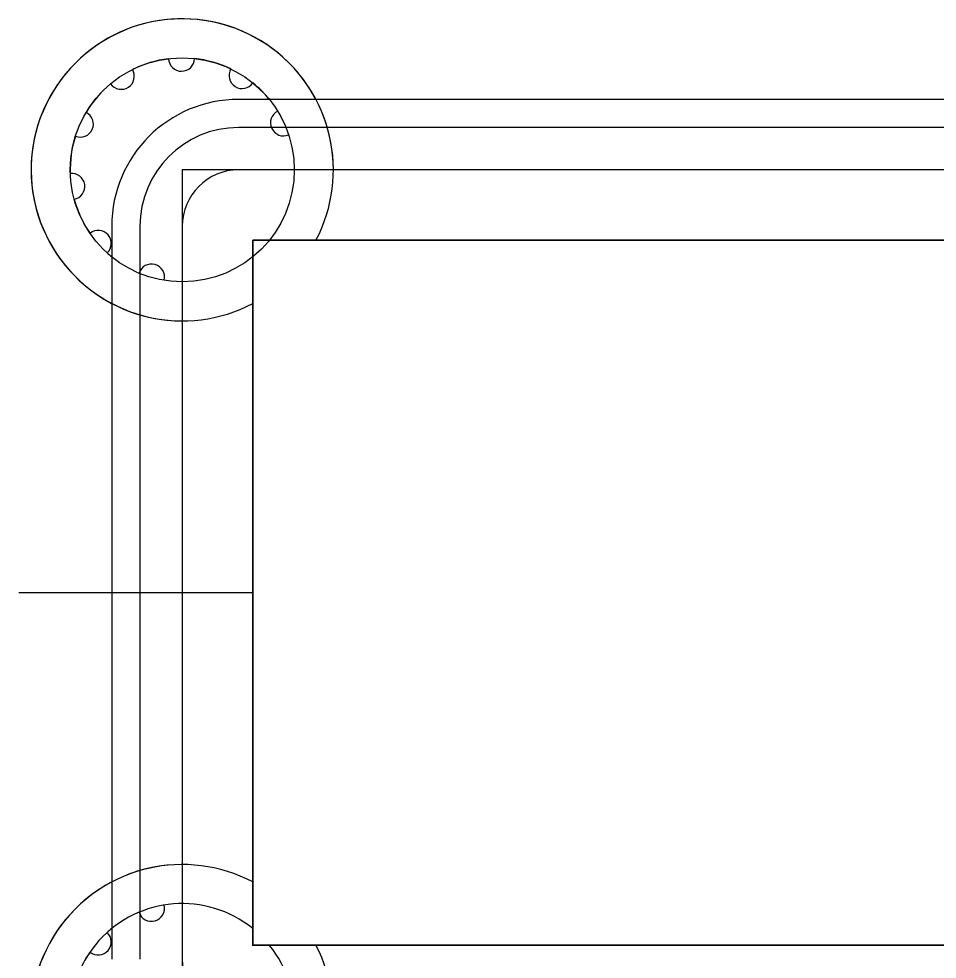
# Model space of a CAD drawing. Header units: centimetres. Extents: x -1.7 to 11.8, y -4.5 to 6.6.
# Drawn here: x -1.66 to 4.85, y -0.1 to 6.57 of the extents above; entities that cross this region are included whole.
import ezdxf

# ---------------------------------------------------------------- set-up
doc = ezdxf.new("R2010")
doc.units = ezdxf.units.CM
doc.header["$MEASUREMENT"] = 0
for name, color, linetype in [('Archemides Bathtub v6_Sketch1', 7, 'Continuous'), ('Archemides Bathtub v6_Sketch2', 7, 'Continuous'), ('Archemides Bathtub v6_Sketch3', 7, 'Continuous')]:
    doc.layers.add(name, color=color, linetype=linetype)

msp = doc.modelspace()

# ---------------------------------------------------------------- linework, layer by layer
at = {"layer": 'Archemides Bathtub v6_Sketch1'}
for p, q in [((-0.5, 5.5), (-0.5, -0.5)), ((10.5043, 5.5), (-0.5, 5.5)), ((10.0043, 5), (0, 5)), ((0, 5), (0, 0)), ((0, 2.5), (-1.6588, 2.5)), ((0, 0), (10.0043, 0))]:
    msp.add_line(p, q, dxfattribs=at)
msp.add_circle((-0.5, 5.5), 0.7944, dxfattribs=at)
for centre, radius, start, end in [((-0.5, 5.5), 1.0715, 0, 270), ((-0.5049, 6.292), 0.0925, 182.25751, 358.44658), ((-0.9323, 6.1637), 0.0925, 214.98478, 31.17385), ((-0.0759, 6.1689), 0.0925, 149.53024, 325.71931), ((-1.2225, 5.8246), 0.0925, 247.71206, 63.90113), ((0.2184, 5.8334), 0.0925, 116.80297, 292.99203), ((-1.2833, 5.3825), 0.0925, 280.43933, 96.6284), ((-1.0954, 4.9777), 0.0925, 313.1666, 129.35567), ((-0.7185, 4.7387), 0.0925, 345.89387, 162.08294), ((-0.5, -0.5), 1.0715, 90, 0), ((-0.5, -0.5), 0.7944, 50.99085, 39.00915), ((-0.7185, 0.2613), 0.0925, 197.91706, 14.10613), ((-1.0954, 0.0223), 0.0925, 230.64433, 46.8334)]:
    msp.add_arc(centre, radius, start, end, dxfattribs=at)
msp.add_point((0, 0), dxfattribs=at)
at = {"layer": 'Archemides Bathtub v6_Sketch2'}
for p, q in [((10.1043, 6, 5), (-0.1, 6, 5)), ((10.1043, 5.8, 5), (-0.1, 5.8, 5)), ((10.1043, 5.5, 5), (-0.1, 5.5, 5)), ((-1, 5.1, 5), (-1, -0.1, 5)), ((-0.8, 5.1, 5), (-0.8, -0.1, 5)), ((-0.5, 5.1, 5), (-0.5, -0.1, 5)), ((0, 0, 5), (0, 5, 5)), ((0, 5, 5), (10.0043, 5, 5)), ((10.0043, 0, 5), (0, 0, 5))]:
    msp.add_line(p, q, dxfattribs=at)
for centre, radius, start, end in [((-0.1, 5.1, 5), 0.9, 90, 180), ((-0.1, 5.1, 5), 0.7, 90, 180), ((-0.1, 5.1, 5), 0.4, 90, 180), ((-0.1, -0.1, 5), 0.4, 180, 270)]:
    msp.add_arc(centre, radius, start, end, dxfattribs=at)
msp.add_point((0, 0, 5), dxfattribs=at)
at = {"layer": 'Archemides Bathtub v6_Sketch3'}
for p, q in [((9.887, 6, 5), (0.1172, 6, 5)), ((0, 0, 5), (0, 5, 5)), ((0, 5, 5), (10.0043, 5, 5)), ((-1, 4.8828, 5), (-1, 0.1172, 5)), ((10.0043, 0, 5), (0, 0, 5))]:
    msp.add_line(p, q, dxfattribs=at)
for centre, radius, start, end in [((-0.5, 5.5, 5), 1.0715, 332.1839, 297.8161), ((-0.5, 5.5, 5), 0.7944, 97.03325, 116.39811), ((-0.5049, 6.292, 5), 0.0925, 182.25751, 358.44658), ((-0.5, 5.5, 5), 0.7944, 64.30598, 83.67084), ((-0.9323, 6.1637, 5), 0.0925, 214.98478, 31.17385), ((-0.0759, 6.1689, 5), 0.0925, 149.53024, 325.71931), ((-0.5, 5.5, 5), 0.7944, 129.76052, 149.12538), ((-0.5, 5.5, 5), 0.7944, 39.00915, 50.94357), ((-1.2225, 5.8246, 5), 0.0925, 247.71206, 63.90113), ((-0.5, 5.5, 5), 0.7944, 162.4878, 181.85266), ((-1.2833, 5.3825, 5), 0.0925, 280.43933, 96.6284), ((-0.5, 5.5, 5), 0.7944, 195.21507, 214.57993), ((-1.0954, 4.9777, 5), 0.0925, 313.1666, 129.35567), ((-0.5, 5.5, 5), 0.7944, 227.94234, 230.99085), ((-0.5, -0.5, 5), 1.0715, 62.1839, 27.8161), ((-1.0954, 0.0223, 5), 0.0925, 230.64433, 46.8334), ((-0.5, -0.5, 5), 0.7944, 129.00915, 132.05766), ((-0.5, -0.5, 5), 0.7944, 145.42007, 164.78493)]:
    msp.add_arc(centre, radius, start, end, dxfattribs=at)
msp.add_point((0, 0, 5), dxfattribs=at)

doc.saveas('drawing.dxf')
